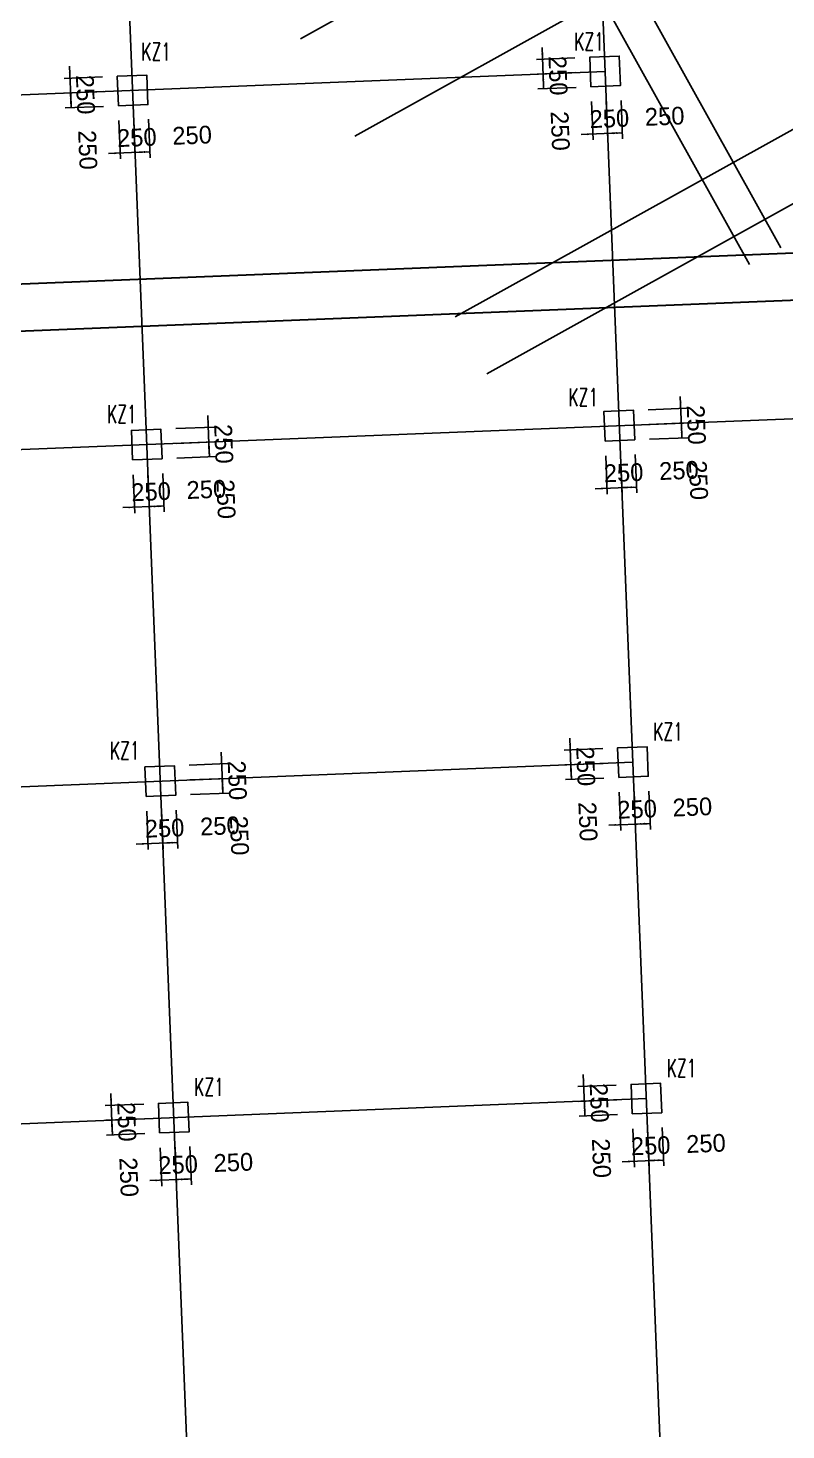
# Model space of a CAD drawing. Extents: x 387171 to 699106, y 11966 to 245688.
# Drawn here: x 496757 to 509577, y 74493 to 98222 of the extents above; entities that cross this region are included whole.
import ezdxf

# ---------------------------------------------------------------- set-up
doc = ezdxf.new("R2010")
doc.units = 0
doc.header["$LTSCALE"] = 100
doc.header["$MEASUREMENT"] = 0
for name, color, linetype in [('COLU', 7, 'Continuous'), ('DIM', 3, 'Continuous'), ('DOTE', 253, 'Continuous'), ('NUM', 7, 'Continuous')]:
    doc.layers.add(name, color=color, linetype=linetype)
doc.styles.get("Standard").update_dxf_attribs({"font": 'standard'})
doc.styles.add('tk', font='tk')
doc.dimstyles.get("Standard").update_dxf_attribs({"dimtxt": 300, "dimasz": 100, "dimexe": 100, "dimexo": 250, "dimgap": 100, "dimtad": 0, "dimtoh": 1, "dimdec": 0, "dimdsep": 46, "dimcen": 0.09, "dimclrt": 7, "dimadec": 0, "dimazin": 0, "dimtfac": 1, "dimtdec": 4, "dimtofl": 0, "dimtmove": 0, "dimatfit": 3, "dimfxl": 1, "dimtolj": 1, "dimtzin": 0, "dimarcsym": 0})

# ---------------------------------------------------------------- blocks, each defined once
blk = doc.blocks.new('*D2352')
at = {"layer": 'DIM', "color": 0, "linetype": 'ByBlock', "lineweight": -2}
for p, q in [((506289, 96977), (506315, 96328)), ((506538, 96987), (506564, 96338)), ((506111, 96420), (506760, 96446))]:
    blk.add_line(p, q, dxfattribs=at)
for points in [[(506311, 96428), (506211, 96407), (506210, 96440)], [(506560, 96438), (506660, 96459), (506661, 96425)]]:
    blk.add_solid(points, dxfattribs=at)
at = {"layer": 'DIM', "color": 7, "linetype": 'Continuous', "lineweight": -2, "insert": (506591, 96689), "char_height": 300, "width": 566.67, "attachment_point": 5, "rotation": 2.2988, "style": 'tk'}
blk.add_mtext('250', dxfattribs=at)
blk = doc.blocks.new('*D2088')
at = {"layer": 'DIM', "color": 0, "linetype": 'ByBlock', "lineweight": -2}
for p, q in [((506538, 96987), (506564, 96338)), ((506788, 96997), (506814, 96348)), ((506560, 96438), (506810, 96448))]:
    blk.add_line(p, q, dxfattribs=at)
for points in [[(506560, 96438), (506660, 96459), (506661, 96425)], [(506810, 96448), (506711, 96427), (506710, 96461)]]:
    blk.add_solid(points, dxfattribs=at)
at = {"layer": 'DIM', "color": 7, "linetype": 'Continuous', "lineweight": -2, "insert": (507526, 96727), "char_height": 300, "width": 566.67, "attachment_point": 5, "rotation": 2.2988, "style": 'tk'}
blk.add_mtext('250', dxfattribs=at)
blk = doc.blocks.new('*D2890')
at = {"layer": 'DIM', "color": 0, "linetype": 'ByBlock', "lineweight": -2}
for p, q in [((506019, 97467), (505369, 97441)), ((505479, 97195), (505469, 97445)), ((506029, 97217), (505379, 97191))]:
    blk.add_line(p, q, dxfattribs=at)
for points in [[(505469, 97445), (505490, 97346), (505457, 97344)], [(505479, 97195), (505459, 97294), (505492, 97296)]]:
    blk.add_solid(points, dxfattribs=at)
at = {"layer": 'DIM', "color": 7, "linetype": 'Continuous', "lineweight": -2, "insert": (505758, 96479), "char_height": 300, "width": 566.67, "attachment_point": 5, "rotation": 272.2988, "style": 'tk'}
blk.add_mtext('250', dxfattribs=at)
blk = doc.blocks.new('*D2615')
at = {"layer": 'DIM', "color": 0, "linetype": 'ByBlock', "lineweight": -2}
for p, q in [((505477, 97245), (505451, 97895)), ((506009, 97717), (505359, 97691)), ((506019, 97467), (505369, 97441))]:
    blk.add_line(p, q, dxfattribs=at)
for points in [[(505459, 97695), (505438, 97794), (505472, 97795)], [(505469, 97445), (505490, 97346), (505457, 97344)]]:
    blk.add_solid(points, dxfattribs=at)
at = {"layer": 'DIM', "color": 7, "linetype": 'Continuous', "lineweight": -2, "insert": (505721, 97415), "char_height": 300, "width": 566.67, "attachment_point": 5, "rotation": 272.2988, "style": 'tk'}
blk.add_mtext('250', dxfattribs=at)
blk = doc.blocks.new('*D3744')
at = {"layer": 'DIM', "color": 0, "linetype": 'ByBlock', "lineweight": -2}
for p, q in [((498295, 96657), (498321, 96007)), ((498545, 96667), (498571, 96017)), ((498117, 96099), (498767, 96125))]:
    blk.add_line(p, q, dxfattribs=at)
for points in [[(498317, 96107), (498218, 96086), (498216, 96120)], [(498567, 96117), (498666, 96138), (498667, 96104)]]:
    blk.add_solid(points, dxfattribs=at)
at = {"layer": 'DIM', "color": 7, "linetype": 'Continuous', "lineweight": -2, "insert": (498597, 96368), "char_height": 300, "width": 566.67, "attachment_point": 5, "rotation": 2.2988, "style": 'tk'}
blk.add_mtext('250', dxfattribs=at)
blk = doc.blocks.new('*D3348')
at = {"layer": 'DIM', "color": 0, "linetype": 'ByBlock', "lineweight": -2}
for p, q in [((498545, 96667), (498571, 96017)), ((498795, 96677), (498821, 96027)), ((498567, 96117), (498817, 96127))]:
    blk.add_line(p, q, dxfattribs=at)
for points in [[(498567, 96117), (498666, 96138), (498667, 96104)], [(498817, 96127), (498717, 96106), (498716, 96140)]]:
    blk.add_solid(points, dxfattribs=at)
at = {"layer": 'DIM', "color": 7, "linetype": 'Continuous', "lineweight": -2, "insert": (499532, 96406), "char_height": 300, "width": 566.67, "attachment_point": 5, "rotation": 2.2988, "style": 'tk'}
blk.add_mtext('250', dxfattribs=at)
blk = doc.blocks.new('*D4234')
at = {"layer": 'DIM', "color": 0, "linetype": 'ByBlock', "lineweight": -2}
for p, q in [((498025, 97146), (497376, 97120)), ((497486, 96874), (497476, 97124)), ((498035, 96896), (497386, 96870))]:
    blk.add_line(p, q, dxfattribs=at)
for points in [[(497476, 97124), (497496, 97025), (497463, 97023)], [(497486, 96874), (497465, 96973), (497498, 96975)]]:
    blk.add_solid(points, dxfattribs=at)
at = {"layer": 'DIM', "color": 7, "linetype": 'Continuous', "lineweight": -2, "insert": (497765, 96158), "char_height": 300, "width": 566.67, "attachment_point": 5, "rotation": 272.2988, "style": 'tk'}
blk.add_mtext('250', dxfattribs=at)
blk = doc.blocks.new('*D4125')
at = {"layer": 'DIM', "color": 0, "linetype": 'ByBlock', "lineweight": -2}
for p, q in [((497484, 96924), (497458, 97574)), ((498015, 97396), (497366, 97370)), ((498025, 97146), (497376, 97120))]:
    blk.add_line(p, q, dxfattribs=at)
for points in [[(497466, 97374), (497445, 97473), (497478, 97474)], [(497476, 97124), (497496, 97025), (497463, 97023)]]:
    blk.add_solid(points, dxfattribs=at)
at = {"layer": 'DIM', "color": 7, "linetype": 'Continuous', "lineweight": -2, "insert": (497727, 97094), "char_height": 300, "width": 566.67, "attachment_point": 5, "rotation": 272.2988, "style": 'tk'}
blk.add_mtext('250', dxfattribs=at)
blk = doc.blocks.new('*D3785')
at = {"layer": 'DIM', "color": 0, "linetype": 'ByBlock', "lineweight": -2}
for p, q in [((506149, 80509), (506175, 79859)), ((506707, 80331), (506057, 80305)), ((506717, 80081), (506067, 80055))]:
    blk.add_line(p, q, dxfattribs=at)
for points in [[(506157, 80309), (506136, 80408), (506170, 80409)], [(506167, 80059), (506188, 79960), (506154, 79958)]]:
    blk.add_solid(points, dxfattribs=at)
at = {"layer": 'DIM', "color": 7, "linetype": 'Continuous', "lineweight": -2, "insert": (506418, 80029), "char_height": 300, "width": 566.67, "attachment_point": 5, "rotation": 272.2988, "style": 'tk'}
blk.add_mtext('250', dxfattribs=at)
blk = doc.blocks.new('*D3')
at = {"layer": 'DIM', "color": 0, "linetype": 'ByBlock', "lineweight": -2}
for p, q in [((506717, 80081), (506067, 80055)), ((506167, 80059), (506177, 79809)), ((506727, 79831), (506077, 79805))]:
    blk.add_line(p, q, dxfattribs=at)
for points in [[(506167, 80059), (506188, 79960), (506154, 79958)], [(506177, 79809), (506156, 79908), (506190, 79910)]]:
    blk.add_solid(points, dxfattribs=at)
at = {"layer": 'DIM', "color": 7, "linetype": 'Continuous', "lineweight": -2, "insert": (506456, 79093), "char_height": 300, "width": 566.67, "attachment_point": 5, "rotation": 272.2988, "style": 'tk'}
blk.add_mtext('250', dxfattribs=at)
blk = doc.blocks.new('*D4658')
at = {"layer": 'DIM', "color": 0, "linetype": 'ByBlock', "lineweight": -2}
for p, q in [((506986, 79591), (507013, 78942)), ((507236, 79601), (507262, 78952)), ((506809, 79034), (507458, 79060))]:
    blk.add_line(p, q, dxfattribs=at)
for points in [[(507009, 79042), (506909, 79021), (506908, 79054)], [(507258, 79052), (507358, 79073), (507359, 79039)]]:
    blk.add_solid(points, dxfattribs=at)
at = {"layer": 'DIM', "color": 7, "linetype": 'Continuous', "lineweight": -2, "insert": (507289, 79303), "char_height": 300, "width": 566.67, "attachment_point": 5, "rotation": 2.2988, "style": 'tk'}
blk.add_mtext('250', dxfattribs=at)
blk = doc.blocks.new('*D818')
at = {"layer": 'DIM', "color": 0, "linetype": 'ByBlock', "lineweight": -2}
for p, q in [((507236, 79601), (507262, 78952)), ((507486, 79611), (507512, 78962)), ((507258, 79052), (507508, 79062))]:
    blk.add_line(p, q, dxfattribs=at)
for points in [[(507258, 79052), (507358, 79073), (507359, 79039)], [(507508, 79062), (507409, 79041), (507408, 79075)]]:
    blk.add_solid(points, dxfattribs=at)
at = {"layer": 'DIM', "color": 7, "linetype": 'Continuous', "lineweight": -2, "insert": (508224, 79341), "char_height": 300, "width": 566.67, "attachment_point": 5, "rotation": 2.2988, "style": 'tk'}
blk.add_mtext('250', dxfattribs=at)
blk = doc.blocks.new('*D467')
at = {"layer": 'DIM', "color": 0, "linetype": 'ByBlock', "lineweight": -2}
for p, q in [((505920, 86204), (505946, 85554)), ((506478, 86026), (505828, 86000)), ((506488, 85776), (505839, 85750))]:
    blk.add_line(p, q, dxfattribs=at)
for points in [[(505928, 86004), (505908, 86103), (505941, 86105)], [(505938, 85754), (505959, 85655), (505926, 85654)]]:
    blk.add_solid(points, dxfattribs=at)
at = {"layer": 'DIM', "color": 7, "linetype": 'Continuous', "lineweight": -2, "insert": (506190, 85724), "char_height": 300, "width": 566.67, "attachment_point": 5, "rotation": 272.2988, "style": 'tk'}
blk.add_mtext('250', dxfattribs=at)
blk = doc.blocks.new('*D350')
at = {"layer": 'DIM', "color": 0, "linetype": 'ByBlock', "lineweight": -2}
for p, q in [((506488, 85776), (505839, 85750)), ((505938, 85754), (505948, 85505)), ((506498, 85527), (505849, 85501))]:
    blk.add_line(p, q, dxfattribs=at)
for points in [[(505938, 85754), (505959, 85655), (505926, 85654)], [(505948, 85505), (505928, 85604), (505961, 85605)]]:
    blk.add_solid(points, dxfattribs=at)
at = {"layer": 'DIM', "color": 7, "linetype": 'Continuous', "lineweight": -2, "insert": (506227, 84789), "char_height": 300, "width": 566.67, "attachment_point": 5, "rotation": 272.2988, "style": 'tk'}
blk.add_mtext('250', dxfattribs=at)
blk = doc.blocks.new('*D1285')
at = {"layer": 'DIM', "color": 0, "linetype": 'ByBlock', "lineweight": -2}
for p, q in [((506758, 85287), (506784, 84637)), ((507008, 85297), (507034, 84647)), ((506580, 84729), (507230, 84755))]:
    blk.add_line(p, q, dxfattribs=at)
for points in [[(506780, 84737), (506681, 84717), (506679, 84750)], [(507030, 84747), (507129, 84768), (507130, 84735)]]:
    blk.add_solid(points, dxfattribs=at)
at = {"layer": 'DIM', "color": 7, "linetype": 'Continuous', "lineweight": -2, "insert": (507060, 84999), "char_height": 300, "width": 566.67, "attachment_point": 5, "rotation": 2.2988, "style": 'tk'}
blk.add_mtext('250', dxfattribs=at)
blk = doc.blocks.new('*D4070')
at = {"layer": 'DIM', "color": 0, "linetype": 'ByBlock', "lineweight": -2}
for p, q in [((507008, 85297), (507034, 84647)), ((507257, 85307), (507284, 84657)), ((507030, 84747), (507280, 84757))]:
    blk.add_line(p, q, dxfattribs=at)
for points in [[(507030, 84747), (507129, 84768), (507130, 84735)], [(507280, 84757), (507180, 84737), (507179, 84770)]]:
    blk.add_solid(points, dxfattribs=at)
at = {"layer": 'DIM', "color": 7, "linetype": 'Continuous', "lineweight": -2, "insert": (507995, 85036), "char_height": 300, "width": 566.67, "attachment_point": 5, "rotation": 2.2988, "style": 'tk'}
blk.add_mtext('250', dxfattribs=at)
blk = doc.blocks.new('*D3671')
at = {"layer": 'DIM', "color": 0, "linetype": 'ByBlock', "lineweight": -2}
for p, q in [((506529, 90982), (506555, 90333)), ((506779, 90992), (506805, 90343)), ((506351, 90425), (507001, 90451))]:
    blk.add_line(p, q, dxfattribs=at)
for points in [[(506551, 90433), (506452, 90412), (506451, 90445)], [(506801, 90443), (506900, 90463), (506902, 90430)]]:
    blk.add_solid(points, dxfattribs=at)
at = {"layer": 'DIM', "color": 7, "linetype": 'Continuous', "lineweight": -2, "insert": (506831, 90694), "char_height": 300, "width": 566.67, "attachment_point": 5, "rotation": 2.2988, "style": 'tk'}
blk.add_mtext('250', dxfattribs=at)
blk = doc.blocks.new('*D4587')
at = {"layer": 'DIM', "color": 0, "linetype": 'ByBlock', "lineweight": -2}
for p, q in [((506779, 90992), (506805, 90343)), ((507029, 91002), (507055, 90353)), ((506801, 90443), (507051, 90453))]:
    blk.add_line(p, q, dxfattribs=at)
for points in [[(506801, 90443), (506900, 90463), (506902, 90430)], [(507051, 90453), (506952, 90432), (506950, 90465)]]:
    blk.add_solid(points, dxfattribs=at)
at = {"layer": 'DIM', "color": 7, "linetype": 'Continuous', "lineweight": -2, "insert": (507767, 90732), "char_height": 300, "width": 566.67, "attachment_point": 5, "rotation": 2.2988, "style": 'tk'}
blk.add_mtext('250', dxfattribs=at)
blk = doc.blocks.new('*D4456')
at = {"layer": 'DIM', "color": 0, "linetype": 'ByBlock', "lineweight": -2}
for p, q in [((507259, 91512), (507908, 91538)), ((507818, 91284), (507808, 91534)), ((507269, 91262), (507918, 91288))]:
    blk.add_line(p, q, dxfattribs=at)
for points in [[(507808, 91534), (507829, 91435), (507795, 91433)], [(507818, 91284), (507797, 91383), (507831, 91385)]]:
    blk.add_solid(points, dxfattribs=at)
at = {"layer": 'DIM', "color": 7, "linetype": 'Continuous', "lineweight": -2, "insert": (508097, 90568), "char_height": 300, "width": 566.67, "attachment_point": 5, "rotation": 272.2988, "style": 'tk'}
blk.add_mtext('250', dxfattribs=at)
blk = doc.blocks.new('*D4122')
at = {"layer": 'DIM', "color": 0, "linetype": 'ByBlock', "lineweight": -2}
for p, q in [((507816, 91334), (507790, 91984)), ((507249, 91762), (507898, 91788)), ((507259, 91512), (507908, 91538))]:
    blk.add_line(p, q, dxfattribs=at)
for points in [[(507798, 91784), (507777, 91883), (507811, 91884)], [(507808, 91534), (507829, 91435), (507795, 91433)]]:
    blk.add_solid(points, dxfattribs=at)
at = {"layer": 'DIM', "color": 7, "linetype": 'Continuous', "lineweight": -2, "insert": (508060, 91504), "char_height": 300, "width": 566.67, "attachment_point": 5, "rotation": 272.2988, "style": 'tk'}
blk.add_mtext('250', dxfattribs=at)
blk = doc.blocks.new('*D288')
at = {"layer": 'DIM', "color": 0, "linetype": 'ByBlock', "lineweight": -2}
for p, q in [((498713, 80010), (498064, 79984)), ((498155, 80188), (498182, 79538)), ((498723, 79760), (498074, 79734))]:
    blk.add_line(p, q, dxfattribs=at)
for points in [[(498163, 79988), (498143, 80087), (498176, 80088)], [(498174, 79738), (498194, 79639), (498161, 79637)]]:
    blk.add_solid(points, dxfattribs=at)
at = {"layer": 'DIM', "color": 7, "linetype": 'Continuous', "lineweight": -2, "insert": (498425, 79708), "char_height": 300, "width": 566.67, "attachment_point": 5, "rotation": 272.2988, "style": 'tk'}
blk.add_mtext('250', dxfattribs=at)
blk = doc.blocks.new('*D153')
at = {"layer": 'DIM', "color": 0, "linetype": 'ByBlock', "lineweight": -2}
for p, q in [((498723, 79760), (498074, 79734)), ((498174, 79738), (498184, 79488)), ((498733, 79510), (498084, 79484))]:
    blk.add_line(p, q, dxfattribs=at)
for points in [[(498174, 79738), (498194, 79639), (498161, 79637)], [(498184, 79488), (498163, 79587), (498196, 79589)]]:
    blk.add_solid(points, dxfattribs=at)
at = {"layer": 'DIM', "color": 7, "linetype": 'Continuous', "lineweight": -2, "insert": (498462, 78772), "char_height": 300, "width": 566.67, "attachment_point": 5, "rotation": 272.2988, "style": 'tk'}
blk.add_mtext('250', dxfattribs=at)
blk = doc.blocks.new('*D1091')
at = {"layer": 'DIM', "color": 0, "linetype": 'ByBlock', "lineweight": -2}
for p, q in [((498993, 79271), (499019, 78621)), ((499243, 79281), (499269, 78631)), ((498815, 78713), (499465, 78739))]:
    blk.add_line(p, q, dxfattribs=at)
for points in [[(499015, 78721), (498916, 78700), (498914, 78734)], [(499265, 78731), (499364, 78752), (499365, 78718)]]:
    blk.add_solid(points, dxfattribs=at)
at = {"layer": 'DIM', "color": 7, "linetype": 'Continuous', "lineweight": -2, "insert": (499295, 78982), "char_height": 300, "width": 566.67, "attachment_point": 5, "rotation": 2.2988, "style": 'tk'}
blk.add_mtext('250', dxfattribs=at)
blk = doc.blocks.new('*D757')
at = {"layer": 'DIM', "color": 0, "linetype": 'ByBlock', "lineweight": -2}
for p, q in [((499243, 79281), (499269, 78631)), ((499493, 79291), (499519, 78641)), ((499265, 78731), (499515, 78741))]:
    blk.add_line(p, q, dxfattribs=at)
for points in [[(499265, 78731), (499364, 78752), (499365, 78718)], [(499515, 78741), (499415, 78720), (499414, 78754)]]:
    blk.add_solid(points, dxfattribs=at)
at = {"layer": 'DIM', "color": 7, "linetype": 'Continuous', "lineweight": -2, "insert": (500230, 79020), "char_height": 300, "width": 566.67, "attachment_point": 5, "rotation": 2.2988, "style": 'tk'}
blk.add_mtext('250', dxfattribs=at)
blk = doc.blocks.new('*D613')
at = {"layer": 'DIM', "color": 0, "linetype": 'ByBlock', "lineweight": -2}
for p, q in [((498764, 84966), (498790, 84316)), ((499014, 84976), (499040, 84326)), ((498587, 84408), (499236, 84434))]:
    blk.add_line(p, q, dxfattribs=at)
for points in [[(498786, 84416), (498687, 84396), (498686, 84429)], [(499036, 84426), (499135, 84447), (499137, 84414)]]:
    blk.add_solid(points, dxfattribs=at)
at = {"layer": 'DIM', "color": 7, "linetype": 'Continuous', "lineweight": -2, "insert": (499066, 84678), "char_height": 300, "width": 566.67, "attachment_point": 5, "rotation": 2.2988, "style": 'tk'}
blk.add_mtext('250', dxfattribs=at)
blk = doc.blocks.new('*D1543')
at = {"layer": 'DIM', "color": 0, "linetype": 'ByBlock', "lineweight": -2}
for p, q in [((499014, 84976), (499040, 84326)), ((499264, 84986), (499290, 84336)), ((499036, 84426), (499286, 84436))]:
    blk.add_line(p, q, dxfattribs=at)
for points in [[(499036, 84426), (499135, 84447), (499137, 84414)], [(499286, 84436), (499187, 84416), (499185, 84449)]]:
    blk.add_solid(points, dxfattribs=at)
at = {"layer": 'DIM', "color": 7, "linetype": 'Continuous', "lineweight": -2, "insert": (500002, 84715), "char_height": 300, "width": 566.67, "attachment_point": 5, "rotation": 2.2988, "style": 'tk'}
blk.add_mtext('250', dxfattribs=at)
blk = doc.blocks.new('*D1129')
at = {"layer": 'DIM', "color": 0, "linetype": 'ByBlock', "lineweight": -2}
for p, q in [((499494, 85496), (500143, 85522)), ((500053, 85268), (500043, 85518)), ((499504, 85246), (500153, 85272))]:
    blk.add_line(p, q, dxfattribs=at)
for points in [[(500043, 85518), (500064, 85418), (500031, 85417)], [(500053, 85268), (500033, 85367), (500066, 85368)]]:
    blk.add_solid(points, dxfattribs=at)
at = {"layer": 'DIM', "color": 7, "linetype": 'Continuous', "lineweight": -2, "insert": (500332, 84552), "char_height": 300, "width": 566.67, "attachment_point": 5, "rotation": 272.2988, "style": 'tk'}
blk.add_mtext('250', dxfattribs=at)
blk = doc.blocks.new('*D2243')
at = {"layer": 'DIM', "color": 0, "linetype": 'ByBlock', "lineweight": -2}
for p, q in [((500051, 85318), (500025, 85967)), ((499484, 85745), (500133, 85771)), ((499494, 85496), (500143, 85522))]:
    blk.add_line(p, q, dxfattribs=at)
for points in [[(500033, 85767), (500013, 85867), (500046, 85868)], [(500043, 85518), (500064, 85418), (500031, 85417)]]:
    blk.add_solid(points, dxfattribs=at)
at = {"layer": 'DIM', "color": 7, "linetype": 'Continuous', "lineweight": -2, "insert": (500295, 85487), "char_height": 300, "width": 566.67, "attachment_point": 5, "rotation": 272.2988, "style": 'tk'}
blk.add_mtext('250', dxfattribs=at)
blk = doc.blocks.new('*D1968')
at = {"layer": 'DIM', "color": 0, "linetype": 'ByBlock', "lineweight": -2}
for p, q in [((498536, 90661), (498562, 90012)), ((498785, 90671), (498812, 90022)), ((498358, 90104), (499007, 90130))]:
    blk.add_line(p, q, dxfattribs=at)
for points in [[(498558, 90112), (498458, 90091), (498457, 90124)], [(498808, 90122), (498907, 90142), (498908, 90109)]]:
    blk.add_solid(points, dxfattribs=at)
at = {"layer": 'DIM', "color": 7, "linetype": 'Continuous', "lineweight": -2, "insert": (498838, 90373), "char_height": 300, "width": 566.67, "attachment_point": 5, "rotation": 2.2988, "style": 'tk'}
blk.add_mtext('250', dxfattribs=at)
blk = doc.blocks.new('*D2762')
at = {"layer": 'DIM', "color": 0, "linetype": 'ByBlock', "lineweight": -2}
for p, q in [((498785, 90671), (498812, 90022)), ((499035, 90681), (499061, 90032)), ((498808, 90122), (499057, 90132))]:
    blk.add_line(p, q, dxfattribs=at)
for points in [[(498808, 90122), (498907, 90142), (498908, 90109)], [(499057, 90132), (498958, 90111), (498957, 90144)]]:
    blk.add_solid(points, dxfattribs=at)
at = {"layer": 'DIM', "color": 7, "linetype": 'Continuous', "lineweight": -2, "insert": (499773, 90411), "char_height": 300, "width": 566.67, "attachment_point": 5, "rotation": 2.2988, "style": 'tk'}
blk.add_mtext('250', dxfattribs=at)
blk = doc.blocks.new('*D2471')
at = {"layer": 'DIM', "color": 0, "linetype": 'ByBlock', "lineweight": -2}
for p, q in [((499265, 91191), (499914, 91217)), ((499825, 90963), (499815, 91213)), ((499275, 90941), (499925, 90967))]:
    blk.add_line(p, q, dxfattribs=at)
for points in [[(499815, 91213), (499835, 91114), (499802, 91112)], [(499825, 90963), (499804, 91063), (499837, 91064)]]:
    blk.add_solid(points, dxfattribs=at)
at = {"layer": 'DIM', "color": 7, "linetype": 'Continuous', "lineweight": -2, "insert": (500104, 90247), "char_height": 300, "width": 566.67, "attachment_point": 5, "rotation": 272.2988, "style": 'tk'}
blk.add_mtext('250', dxfattribs=at)
blk = doc.blocks.new('*D2418')
at = {"layer": 'DIM', "color": 0, "linetype": 'ByBlock', "lineweight": -2}
for p, q in [((499823, 91013), (499797, 91663)), ((499255, 91441), (499904, 91467)), ((499265, 91191), (499914, 91217))]:
    blk.add_line(p, q, dxfattribs=at)
for points in [[(499805, 91463), (499784, 91562), (499817, 91563)], [(499815, 91213), (499835, 91114), (499802, 91112)]]:
    blk.add_solid(points, dxfattribs=at)
at = {"layer": 'DIM', "color": 7, "linetype": 'Continuous', "lineweight": -2, "insert": (500066, 91183), "char_height": 300, "width": 566.67, "attachment_point": 5, "rotation": 272.2988, "style": 'tk'}
blk.add_mtext('250', dxfattribs=at)
blk = doc.blocks.new('后浇带现场')
at = {"color": 6, "lineweight": 30}
for points in [[(662200, 674230), (718557, 674230), (718557, 624270), (707583, 624270), (707286, 620897), (700215, 616964), (698139, 620873), (664797, 619534)], [(662200, 673430), (717757, 673430), (717757, 625070), (706851, 625070), (706526, 621390), (700538, 618060), (698609, 621692), (664765, 620333)]]:
    blk.add_lwpolyline(points, dxfattribs=at)

msp = doc.modelspace()

# ---------------------------------------------------------------- linework, layer by layer
at = {"layer": 'COLU'}
for points in [[(506278.5, 97227.2), (506778.1, 97247.2), (506758.1, 97746.8), (506258.5, 97726.8)], [(498285, 96906.3), (498784.6, 96926.4), (498764.5, 97426), (498264.9, 97405.9)], [(506519.2, 91232), (507018.8, 91252.1), (506998.7, 91751.7), (506499.1, 91731.6)], [(498525.6, 90911.1), (499025.2, 90931.2), (499005.2, 91430.8), (498505.6, 91410.7)], [(506747.8, 85536.6), (507247.4, 85556.7), (507227.4, 86056.3), (506727.8, 86036.2)], [(498754.3, 85215.7), (499253.9, 85235.8), (499233.8, 85735.4), (498734.2, 85715.3)], [(506976.5, 79841.2), (507476, 79861.2), (507456, 80360.8), (506956.4, 80340.8)], [(498982.9, 79520.3), (499482.5, 79540.4), (499462.4, 80040), (498962.8, 80019.9)]]:
    msp.add_lwpolyline(points, close=True, dxfattribs=at)
at = {"layer": 'DOTE'}
for p, q in [((497033.9, 116927), (509488.9, 94499.5)), ((526300.9, 109731.2), (502282.3, 96392.6)), ((501175.5, 108233.4), (508959.5, 94217)), ((517343.2, 106926.9), (501366.6, 98041.5)), ((528534.2, 105709.7), (504515.6, 92371.1)), ((506289.7, 103182.4), (508462.7, 49050.6)), ((498296.1, 102861.5), (500469.1, 48729.7)), ((503981.6, 93332.8), (518652.3, 101480.1)), ((506518.3, 97487), (479942.3, 96420.2)), ((513155.7, 91748.6), (480182.9, 90425)), ((506987.6, 85796.4), (480411.6, 84729.6)), ((507216.2, 80101), (480640.2, 79034.2))]:
    msp.add_line(p, q, dxfattribs=at)

# ---------------------------------------------------------------- block references
at = {"color": 3, "lineweight": 30}
msp.add_blockref('后浇带现场', (-182998.7, -527042.1), dxfattribs=at)

# ---------------------------------------------------------------- texts
at = {"layer": 'NUM', "color": 200, "width": 0.7}
for p in [(505997.1, 97841.5), (498674, 97671.2), (505900, 91821.3), (498093.6, 91536.8), (507333.4, 86162.3), (498143.5, 85841.4), (507562.1, 80466.9), (499568.5, 80146)]:
    msp.add_text('KZ1', height=300, dxfattribs=at).set_placement(p)

# ---------------------------------------------------------------- dimensions: what is measured, and where the dimension line sits
at = {"layer": 'DIM', "color": 200}
for p1, p2, distance, picture, middle in [((506268.5, 97477), (506258.5, 97726.8), 800, '*D2615', (505700.2, 97922.6)), ((498274.9, 97156.1), (498264.9, 97405.9), 800, '*D4125', (497706.6, 97601.7)), ((506278.5, 97227.2), (506268.5, 97477), 800, '*D2890', (505737.7, 96987.2)), ((498285, 96906.3), (498274.9, 97156.1), 800, '*D4234', (497744.2, 96666.3)), ((506278.5, 97227.2), (506528.3, 97237.2), -800, '*D2352', (506082.7, 96668.9)), ((506528.3, 97237.2), (506778.1, 97247.2), -800, '*D2088', (507018.1, 96706.4)), ((498285, 96906.3), (498534.8, 96916.3), -800, '*D3744', (498089.1, 96348)), ((498534.8, 96916.3), (498784.6, 96926.4), -800, '*D3348', (499024.5, 96385.5)), ((507008.8, 91501.9), (506998.7, 91751.7), -800, '*D4122', (508039.1, 92011.7)), ((499015.2, 91181), (499005.2, 91430.8), -800, '*D2418', (500045.6, 91690.8)), ((507018.8, 91252.1), (507008.8, 91501.9), -800, '*D4456', (508076.7, 91076.3)), ((499025.2, 90931.2), (499015.2, 91181), -800, '*D2471', (500083.1, 90755.4)), ((506519.2, 91232), (506769, 91242), -800, '*D3671', (506323.4, 90673.7)), ((506769, 91242), (507018.8, 91252.1), -800, '*D4587', (507258.8, 90711.3)), ((498525.6, 90911.1), (498775.4, 90921.2), -800, '*D1968', (498329.8, 90352.8)), ((498775.4, 90921.2), (499025.2, 90931.2), -800, '*D2762', (499265.2, 90390.4)), ((506727.8, 86036.2), (506737.8, 85786.4), -800, '*D467', (506169.5, 86232)), ((499243.8, 85485.6), (499233.8, 85735.4), -800, '*D2243', (500274.2, 85995.4)), ((506737.8, 85786.4), (506747.8, 85536.6), -800, '*D350', (506207, 85296.6)), ((499253.9, 85235.8), (499243.8, 85485.6), -800, '*D1129', (500311.8, 85060)), ((506747.8, 85536.6), (506997.6, 85546.6), -800, '*D1285', (506552, 84978.3)), ((506997.6, 85546.6), (507247.4, 85556.7), -800, '*D4070', (507487.4, 85015.8)), ((498754.3, 85215.7), (499004.1, 85225.7), -800, '*D613', (498558.4, 84657.4)), ((499004.1, 85225.7), (499253.9, 85235.8), -800, '*D1543', (499493.8, 84695)), ((506956.4, 80340.8), (506966.4, 80091), -800, '*D3785', (506398.1, 80536.6)), ((498962.8, 80019.9), (498972.9, 79770.1), -800, '*D288', (498404.5, 80215.7)), ((506966.4, 80091), (506976.5, 79841.2), -800, '*D3', (506435.6, 79601.2)), ((498972.9, 79770.1), (498982.9, 79520.3), -800, '*D153', (498442.1, 79280.3)), ((506976.5, 79841.2), (507226.2, 79851.2), -800, '*D4658', (506780.6, 79282.9)), ((507226.2, 79851.2), (507476, 79861.2), -800, '*D818', (507716, 79320.4)), ((498982.9, 79520.3), (499232.7, 79530.3), -800, '*D1091', (498787, 78962)), ((499232.7, 79530.3), (499482.5, 79540.4), -800, '*D757', (499722.4, 78999.6))]:
    dim = msp.add_aligned_dim(p1=p1, p2=p2, distance=distance, dimstyle='Standard', dxfattribs=at)
    dim.commit()
    dim.dimension.update_dxf_attribs({"geometry": picture, "text_midpoint": middle})

doc.saveas('drawing.dxf')
